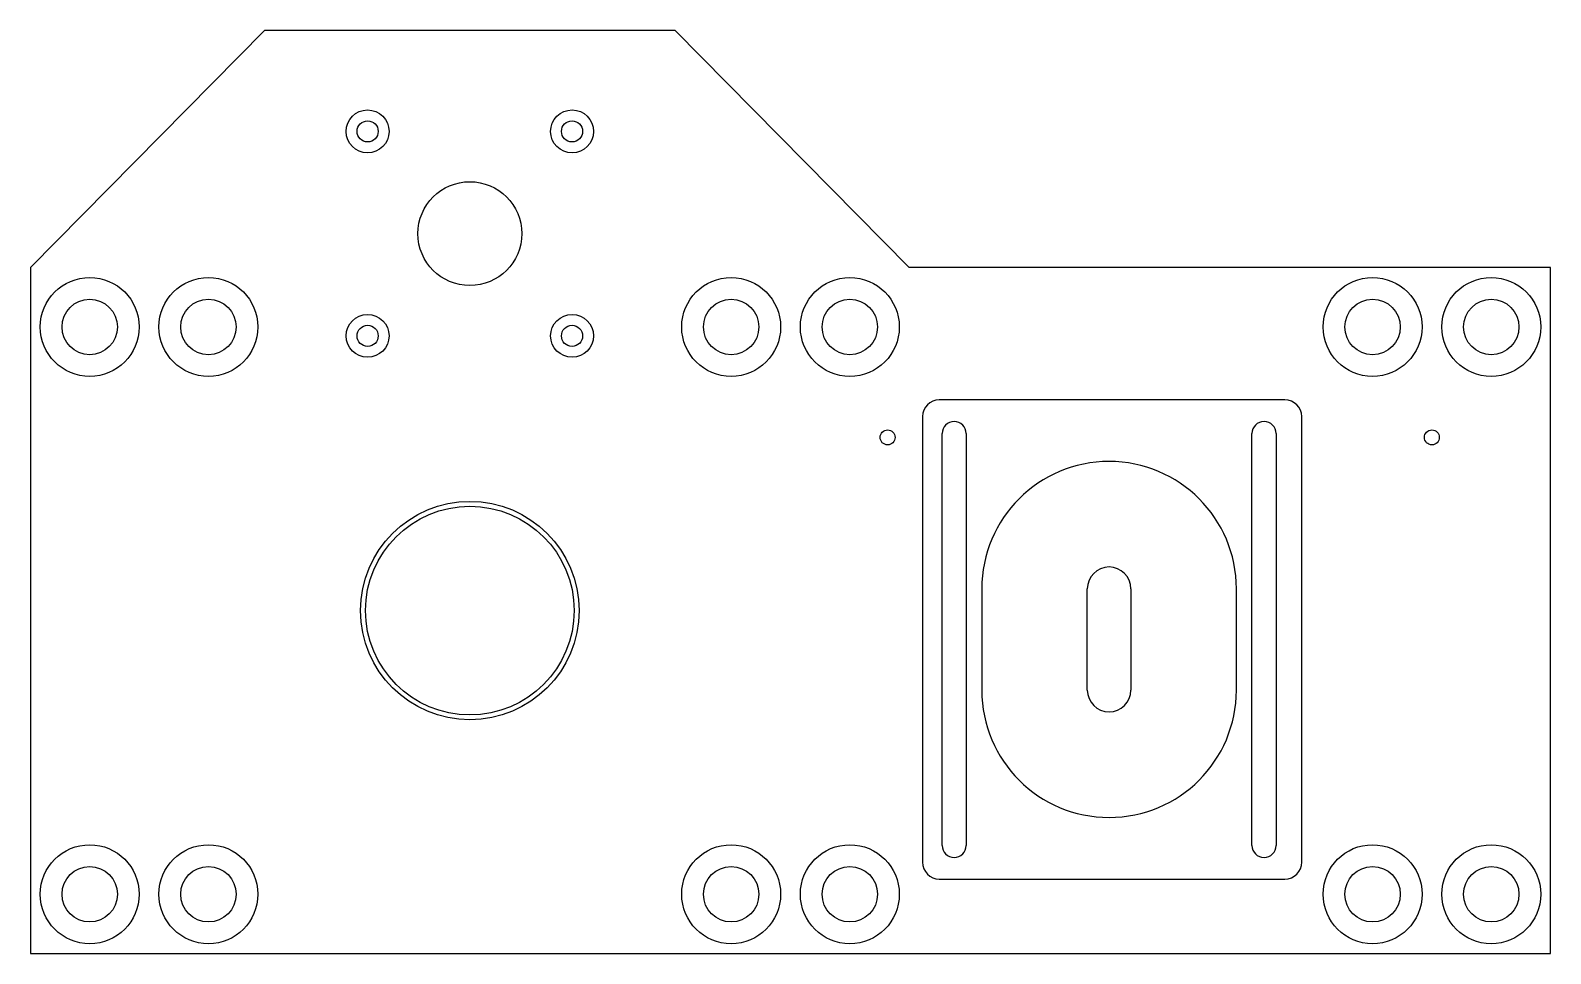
# Model space of a CAD drawing. Header units: inches. Extents: x -9.08 to 0, y 0 to 5.51.
import ezdxf

# ---------------------------------------------------------------- set-up
doc = ezdxf.new("R2010")
doc.units = ezdxf.units.IN
doc.header["$MEASUREMENT"] = 0

msp = doc.modelspace()

# ---------------------------------------------------------------- linework, layer by layer
at = {"color": 7, "linetype": 'Continuous', "lineweight": 25}
for p, q in [((-7.6796, 5.5102), (-9.0773, 4.0945)), ((-5.227, 5.5102), (-7.6796, 5.5102)), ((-3.8293, 4.0945), (-5.227, 5.5102)), ((-9.0773, 4.0945), (-9.0773, 0)), ((0, 4.0945), (-3.8293, 4.0945)), ((0, 0), (0, 4.0945)), ((-1.5863, 3.305), (-3.6503, 3.305)), ((-3.7503, 3.205), (-3.7503, 0.545)), ((-1.4863, 0.545), (-1.4863, 3.205)), ((-3.6335, 0.646), (-3.6335, 3.104)), ((-3.4895, 3.104), (-3.4895, 0.646)), ((-1.7831, 0.646), (-1.7831, 3.104)), ((-1.6391, 3.104), (-1.6391, 0.646)), ((-3.3963, 2.1775), (-3.3963, 1.5725)), ((-2.7663, 1.5725), (-2.7663, 2.1775)), ((-2.5063, 2.1775), (-2.5063, 1.5725)), ((-1.8763, 1.5725), (-1.8763, 2.1775)), ((-3.6503, 0.445), (-1.5863, 0.445)), ((-9.0773, 0), (0, 0))]:
    msp.add_line(p, q, dxfattribs=at)
for centre, radius in [((-7.0636, 4.9075), 0.128), ((-5.8431, 4.9075), 0.128), ((-7.0636, 4.9075), 0.063), ((-5.8431, 4.9075), 0.063), ((-6.4533, 4.2972), 0.31), ((-8.723, 3.7402), 0.2953), ((-8.0143, 3.7402), 0.2953), ((-4.893, 3.7402), 0.2953), ((-4.1843, 3.7402), 0.2953), ((-1.063, 3.7402), 0.2953), ((-0.3543, 3.7402), 0.2953), ((-8.723, 3.7402), 0.1654), ((-8.0143, 3.7402), 0.1654), ((-4.893, 3.7402), 0.1654), ((-4.1843, 3.7402), 0.1654), ((-1.063, 3.7402), 0.1654), ((-0.3543, 3.7402), 0.1654), ((-7.0636, 3.687), 0.128), ((-5.8431, 3.687), 0.128), ((-7.0636, 3.687), 0.063), ((-5.8431, 3.687), 0.063), ((-3.959, 3.081), 0.0445), ((-0.709, 3.081), 0.0445), ((-6.4533, 2.0472), 0.652), ((-6.4533, 2.0472), 0.623), ((-8.723, 0.3543), 0.2953), ((-8.0143, 0.3543), 0.2953), ((-4.893, 0.3543), 0.2953), ((-4.1843, 0.3543), 0.2953), ((-1.063, 0.3543), 0.2953), ((-0.3543, 0.3543), 0.2953), ((-8.723, 0.3543), 0.1654), ((-8.0143, 0.3543), 0.1654), ((-4.893, 0.3543), 0.1654), ((-4.1843, 0.3543), 0.1654), ((-1.063, 0.3543), 0.1654), ((-0.3543, 0.3543), 0.1654)]:
    msp.add_circle(centre, radius, dxfattribs=at)
for centre, radius, start, end in [((-3.6503, 3.205), 0.1, 90, 180), ((-1.5863, 3.205), 0.1, 0, 90), ((-3.5615, 3.104), 0.072, 0, 180), ((-1.7111, 3.104), 0.072, 0, 180), ((-2.6363, 2.1775), 0.76, 0, 180), ((-2.6363, 2.1775), 0.13, 0, 180), ((-2.6363, 1.5725), 0.76, 180, 0), ((-2.6363, 1.5725), 0.13, 180, 0), ((-3.5615, 0.646), 0.072, 180, 0), ((-1.7111, 0.646), 0.072, 180, 0), ((-3.6503, 0.545), 0.1, 180, 270), ((-1.5863, 0.545), 0.1, 270, 0)]:
    msp.add_arc(centre, radius, start, end, dxfattribs=at)

doc.saveas('drawing.dxf')
